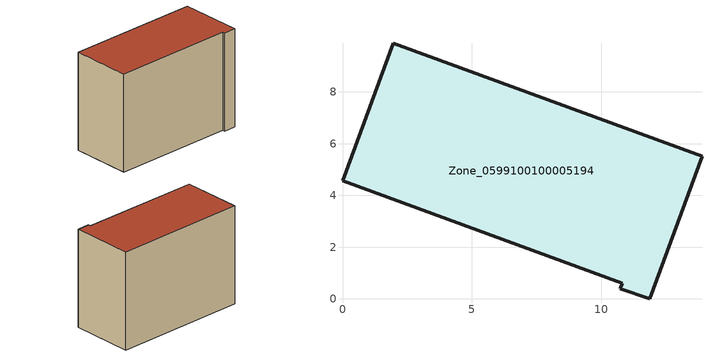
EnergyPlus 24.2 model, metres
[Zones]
Zone_0599100100005194
 floor ground (C_G): 10.74,0.4 10.81,0.6 0,4.56 1.96,9.89 13.89,5.52 11.87,0 z0
 wall outside (C_F): 10.81,0.6 10.74,0.4 11.87,0 13.89,5.52 1.96,9.89 0,4.56 10.81,0.6 z0:9.3
 roof outside (C_R): 1.96,9.89 0,4.56 10.81,0.6 10.74,0.4 11.87,0 13.89,5.52 z9.3
[BUILDING]
Pand.0599100100005194: North Axis=0; Terrain=City; Loads Convergence Tolerance Value=0.04; Temperature Convergence Tolerance Value=0.4; Solar Distribution=FullExterior; Maximum Number of Warmup Days=25; Minimum Number of Warmup Days=1
[Site:Location]
Rotterdam.The.Hague.AP_ZH_NLD Design_Conditions: Latitude=51.96; Longitude=4.45; Time Zone=1; Elevation=-4.5
[SITE:GROUNDTEMPERATURE:BUILDINGSURFACE]
18, 18, 18, 18, 18, 18, 18, 18, 18, 18, 18, 18
[MATERIAL] Thermal Absorptance=0.9; Solar Absorptance=0.7; Visible Absorptance=0.7
Name | Roughness | Thickness | Conductivity | Density | Specific Heat
G.TI.2006-2014 | MediumSmooth | 0.15 | 0.06 | 540 | 1210
F.TI.2006-2014 | Rough | 0.3 | 0.12 | 1920 | 840
R.TI.2006-2014 | MediumRough | 0.2 | 0.08 | 1500 | 1000
[CONSTRUCTION]
C_G: G.TI.2006-2014
C_F: F.TI.2006-2014
C_R: R.TI.2006-2014
[ZONE]
Zone_0599100100005194: Type=1; Multiplier=1; Ceiling Height=Autocalculate; Volume=Autocalculate; Floor Area=autocalculate; Part of Total Floor Area=Yes
[ZONEINFILTRATION:DESIGNFLOWRATE]
Infil_Zone_0599100100005194: Zone or ZoneList or Space or SpaceList=Zone_0599100100005194; Schedule=AlwaysOn; Design Flow Rate Calculation Method=Flow/Area; Flow Rate per Floor Area=0.0015; Constant Term Coefficient=1; Temperature Term Coefficient=0; Velocity Term Coefficient=0; Velocity Squared Term Coefficient=0
[HVACTEMPLATE:ZONE:IDEALLOADSAIRSYSTEM]
Zone_0599100100005194: Maximum Heating Supply Air Temperature=50; Minimum Cooling Supply Air Temperature=13; Maximum Heating Supply Air Humidity Ratio=0.0156; Minimum Cooling Supply Air Humidity Ratio=0.0077; Heating Limit=NoLimit; Cooling Limit=NoLimit; Dehumidification Control Type=ConstantSensibleHeatRatio; Cooling Sensible Heat Ratio=0.7; Dehumidification Setpoint=60; Humidification Control Type=None; Humidification Setpoint=30; Outdoor Air Method=None; Outdoor Air Flow Rate per Person=0.00944; Outdoor Air Flow Rate per Zone Floor Area=0; Outdoor Air Flow Rate per Zone=0; Demand Controlled Ventilation Type=None; Outdoor Air Economizer Type=NoEconomizer; Heat Recovery Type=None; Sensible Heat Recovery Effectiveness=0.7; Latent Heat Recovery Effectiveness=0.65
[ZONECONTROL:THERMOSTAT]
ThermostatControl_Zone_0599100100005194: Zone or ZoneList=Zone_0599100100005194; Control Type Schedule=DualSetpointControlType; Control 1=Thermostat_Zone_0599100100005194; Temperature Difference Between Cutout And Setpoint=0
[THERMOSTATSETPOINT:DUALSETPOINT]
Thermostat_Zone_0599100100005194: Heating Setpoint Temperature Schedule=HeatingSetpoint_Zone_0599100100005194; Cooling Setpoint Temperature Schedule=CoolingSetpoint_Zone_0599100100005194
[SCHEDULE:COMPACT]
HeatingSetpoint_Zone_0599100100005194: Through: 12/31, For: AllDays, Until: 24:00, 21
CoolingSetpoint_Zone_0599100100005194: Through: 12/31, For: AllDays, Until: 24:00, 24
DualSetpointControlType: Through: 12/31, For: AllDays, Until: 24:00, 4
AlwaysOn: Through: 12/31, For: AllDays, Until: 24:00, 1
